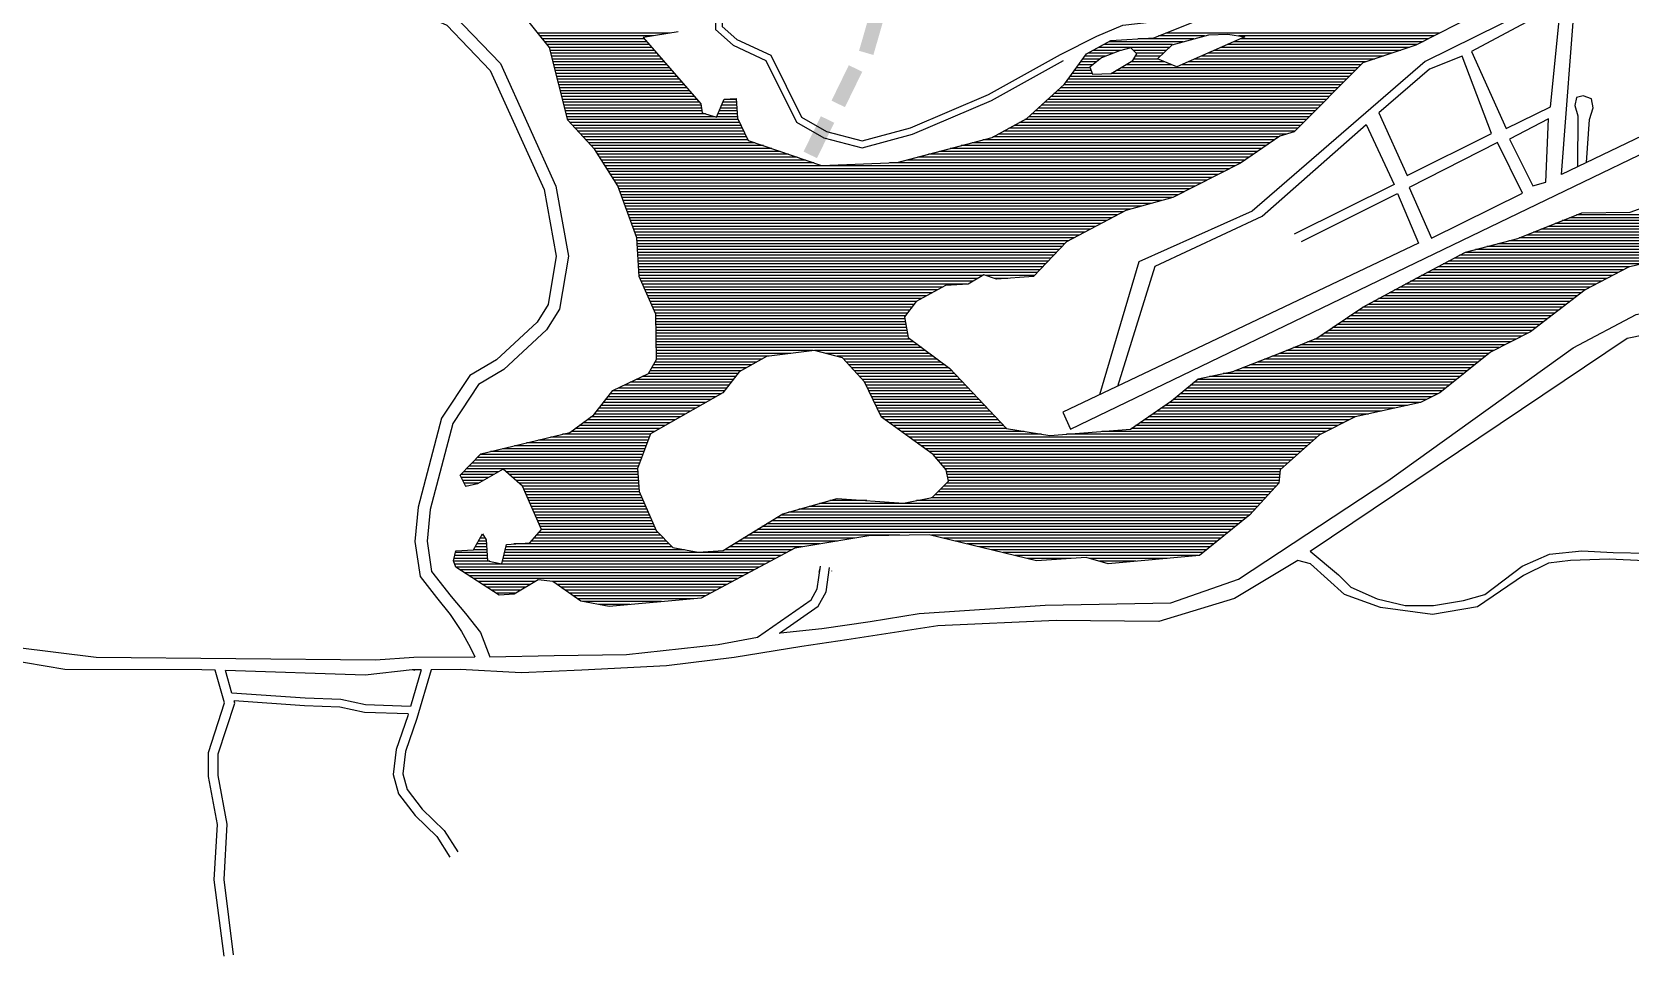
# Model space of a CAD drawing. Extents: x 682046 to 690153, y 7551609 to 7556947.
# Drawn here: x 685590 to 686975, y 7552106 to 7552906 of the extents above; entities that cross this region are included whole.
import ezdxf

# ---------------------------------------------------------------- set-up
doc = ezdxf.new("R2010")
doc.units = 0
doc.header["$LTSCALE"] = 80
doc.header["$MEASUREMENT"] = 0
for name, color, linetype in [('HATCH', 150, 'CONTINUOUS'), ('LIMITE-BACIA', 3, 'CONTINUOUS'), ('RIO', 4, 'CONTINUOUS'), ('RUA', 7, 'CONTINUOUS')]:
    doc.layers.add(name, color=color, linetype=linetype)

# ---------------------------------------------------------------- blocks, each defined once
blk = doc.blocks.new('*X10')
at = {"layer": 'HATCH', "color": 0}
for p, q in [((686143.239542, 7552905), (686028.518132, 7552905)), ((686128.508615, 7552902.5), (686030.50846, 7552902.5)), ((686120.910195, 7552900), (686032.498788, 7552900)), ((686123.080651, 7552897.5), (686034.489116, 7552897.5)), ((686125.251106, 7552895), (686036.479444, 7552895)), ((686578.63669, 7552895), (686518.904509, 7552895)), ((686587.876981, 7552897.5), (686523.491766, 7552897.5)), ((686597.117272, 7552900), (686548.442352, 7552900)), ((686606.357563, 7552902.5), (686566.331386, 7552902.5)), ((686810.311863, 7552905), (686572.657643, 7552905)), ((686790.71322, 7552895), (686625.902184, 7552895)), ((686795.612881, 7552897.5), (686631.520565, 7552897.5)), ((686805.412202, 7552902.5), (686636.115088, 7552902.5)), ((686800.512542, 7552900), (686637.138946, 7552900)), ((686127.421561, 7552892.5), (686038.469772, 7552892.5)), ((686129.592017, 7552890), (686039.184562, 7552890)), ((686131.762472, 7552887.5), (686039.820258, 7552887.5)), ((686133.932927, 7552885), (686040.455953, 7552885)), ((686136.103383, 7552882.5), (686041.091649, 7552882.5)), ((686515.605839, 7552882.5), (686500.764984, 7552882.5)), ((686520.663337, 7552885), (686502.59961, 7552885)), ((686527.202915, 7552887.5), (686505.142738, 7552887.5)), ((686534.302524, 7552890), (686509.729995, 7552890)), ((686575.76698, 7552892.5), (686514.317252, 7552892.5)), ((686573.144913, 7552890), (686544.395827, 7552890)), ((686566.064757, 7552882.5), (686545.085795, 7552882.5)), ((686567.900778, 7552885), (686546.522114, 7552885)), ((686570.522846, 7552887.5), (686546.938232, 7552887.5)), ((686753.773597, 7552882.5), (686597.810277, 7552882.5)), ((686761.290581, 7552885), (686603.428658, 7552885)), ((686768.807565, 7552887.5), (686609.04704, 7552887.5)), ((686776.324549, 7552890), (686614.665421, 7552890)), ((686783.841533, 7552892.5), (686620.283802, 7552892.5)), ((686138.273838, 7552880), (686041.727344, 7552880)), ((686140.444293, 7552877.5), (686042.36304, 7552877.5)), ((686142.614748, 7552875), (686042.998735, 7552875)), ((686144.785204, 7552872.5), (686043.63443, 7552872.5)), ((686146.955659, 7552870), (686044.270126, 7552870)), ((686149.126114, 7552867.5), (686044.905821, 7552867.5)), ((686731.89112, 7552867.5), (686489.757228, 7552867.5)), ((686509.02953, 7552870), (686491.591854, 7552870)), ((686508.092883, 7552872.5), (686493.42648, 7552872.5)), ((686507.156237, 7552875), (686495.261106, 7552875)), ((686509.437704, 7552877.5), (686497.095732, 7552877.5)), ((686512.521771, 7552880), (686498.930358, 7552880)), ((686734.389798, 7552870), (686525.36665, 7552870)), ((686736.888475, 7552872.5), (686529.631372, 7552872.5)), ((686739.387152, 7552875), (686533.896093, 7552875)), ((686577.846132, 7552877.5), (686538.160814, 7552877.5)), ((686571.955445, 7552880), (686542.425536, 7552880)), ((686741.885829, 7552877.5), (686586.573514, 7552877.5)), ((686746.256613, 7552880), (686592.191895, 7552880)), ((686151.29657, 7552865), (686045.541517, 7552865)), ((686153.467025, 7552862.5), (686046.177212, 7552862.5)), ((686155.63748, 7552860), (686046.812908, 7552860)), ((686157.807936, 7552857.5), (686047.448603, 7552857.5)), ((686159.978391, 7552855), (686048.084298, 7552855)), ((686719.397735, 7552855), (686478.512577, 7552855)), ((686721.896412, 7552857.5), (686481.241594, 7552857.5)), ((686724.395089, 7552860), (686483.970612, 7552860)), ((686726.893766, 7552862.5), (686486.087976, 7552862.5)), ((686729.392443, 7552865), (686487.922602, 7552865)), ((686162.148846, 7552852.5), (686048.719994, 7552852.5)), ((686164.319302, 7552850), (686049.355689, 7552850)), ((686166.489757, 7552847.5), (686049.991385, 7552847.5)), ((686168.660212, 7552845), (686050.62708, 7552845)), ((686169.99467, 7552842.5), (686051.262776, 7552842.5)), ((686170.372442, 7552840), (686051.898471, 7552840)), ((686201.085925, 7552840), (686186.80378, 7552840)), ((686200.918594, 7552842.5), (686187.851389, 7552842.5)), ((686200.751263, 7552845), (686188.898998, 7552845)), ((686200.583932, 7552847.5), (686189.946608, 7552847.5)), ((686704.405671, 7552840), (686462.138469, 7552840)), ((686706.904349, 7552842.5), (686464.867487, 7552842.5)), ((686709.403026, 7552845), (686467.596505, 7552845)), ((686711.901703, 7552847.5), (686470.325523, 7552847.5)), ((686714.40038, 7552850), (686473.054541, 7552850)), ((686716.899057, 7552852.5), (686475.783559, 7552852.5)), ((686170.750214, 7552837.5), (686052.534166, 7552837.5)), ((686173.79865, 7552835), (686053.169862, 7552835)), ((686182.273008, 7552832.5), (686053.805557, 7552832.5)), ((686202.282357, 7552830), (686054.441253, 7552830)), ((686203.481801, 7552827.5), (686056.509264, 7552827.5)), ((686201.587919, 7552832.5), (686183.660952, 7552832.5)), ((686201.420588, 7552835), (686184.708561, 7552835)), ((686201.253257, 7552837.5), (686185.75617, 7552837.5)), ((686691.912285, 7552827.5), (686445.882818, 7552827.5)), ((686694.410963, 7552830), (686450.467309, 7552830)), ((686696.90964, 7552832.5), (686453.951416, 7552832.5)), ((686699.408317, 7552835), (686456.680434, 7552835)), ((686701.906994, 7552837.5), (686459.409451, 7552837.5)), ((686204.681245, 7552825), (686058.799213, 7552825)), ((686205.880689, 7552822.5), (686061.089162, 7552822.5)), ((686207.080133, 7552820), (686063.379111, 7552820)), ((686208.279577, 7552817.5), (686065.669059, 7552817.5)), ((686209.479021, 7552815), (686067.959008, 7552815)), ((686210.678465, 7552812.5), (686070.248957, 7552812.5)), ((686666.711011, 7552812.5), (686414.279588, 7552812.5)), ((686670.308979, 7552815), (686422.960364, 7552815)), ((686677.210552, 7552817.5), (686427.544855, 7552817.5)), ((686684.416254, 7552820), (686432.129346, 7552820)), ((686686.914931, 7552822.5), (686436.713837, 7552822.5)), ((686689.413608, 7552825), (686441.298328, 7552825)), ((686216.734112, 7552810), (686072.538906, 7552810)), ((686224.026984, 7552807.5), (686074.828854, 7552807.5)), ((686231.319856, 7552805), (686077.118803, 7552805)), ((686238.612728, 7552802.5), (686078.978988, 7552802.5)), ((686245.9056, 7552800), (686080.563993, 7552800)), ((686253.198472, 7552797.5), (686082.148999, 7552797.5)), ((686645.123207, 7552797.5), (686357.787126, 7552797.5)), ((686648.721175, 7552800), (686367.202536, 7552800)), ((686652.319142, 7552802.5), (686376.617947, 7552802.5)), ((686655.917109, 7552805), (686386.033357, 7552805)), ((686659.515077, 7552807.5), (686395.448767, 7552807.5)), ((686663.113044, 7552810), (686404.864178, 7552810)), ((686260.491344, 7552795), (686083.734005, 7552795)), ((686267.784216, 7552792.5), (686085.319011, 7552792.5)), ((686633.130013, 7552790), (686086.904017, 7552790)), ((686628.172545, 7552787.5), (686088.489023, 7552787.5)), ((686623.215077, 7552785), (686090.074028, 7552785)), ((686637.927273, 7552792.5), (686333.35079, 7552792.5)), ((686641.52524, 7552795), (686348.371716, 7552795)), ((686618.257609, 7552782.5), (686091.659034, 7552782.5)), ((686613.30014, 7552780), (686093.24404, 7552780)), ((686608.342672, 7552777.5), (686094.829046, 7552777.5)), ((686603.385204, 7552775), (686096.414052, 7552775)), ((686598.427736, 7552772.5), (686097.917675, 7552772.5)), ((686593.470268, 7552770), (686098.827291, 7552770)), ((686588.512799, 7552767.5), (686099.736907, 7552767.5)), ((686583.555331, 7552765), (686100.646523, 7552765)), ((686578.337214, 7552762.5), (686101.556139, 7552762.5)), ((686569.381727, 7552760), (686102.465755, 7552760)), ((686560.42624, 7552757.5), (686103.375372, 7552757.5)), ((686551.470754, 7552755), (686104.284988, 7552755)), ((686542.515267, 7552752.5), (686105.194604, 7552752.5)), ((686535.639265, 7552750), (686106.10422, 7552750)), ((686530.895933, 7552747.5), (686107.013836, 7552747.5)), ((686526.1526, 7552745), (686107.923452, 7552745)), ((686521.409268, 7552742.5), (686108.833068, 7552742.5)), ((687272.922595, 7552742.5), (686916.229981, 7552742.5)), ((687272.755264, 7552745), (686922.442116, 7552745)), ((687272.587932, 7552747.5), (686928.654251, 7552747.5)), ((686516.665936, 7552740), (686109.742684, 7552740)), ((686511.922604, 7552737.5), (686110.6523, 7552737.5)), ((686507.179272, 7552735), (686111.561916, 7552735)), ((686502.43594, 7552732.5), (686112.471532, 7552732.5)), ((686497.692608, 7552730), (686113.381149, 7552730)), ((687276.165276, 7552730), (686885.169307, 7552730)), ((687275.371709, 7552732.5), (686891.381442, 7552732.5)), ((687274.578142, 7552735), (686897.593577, 7552735)), ((687273.784575, 7552737.5), (686903.805711, 7552737.5)), ((687273.089926, 7552740), (686910.017846, 7552740)), ((686492.949276, 7552727.5), (686114.274317, 7552727.5)), ((686488.205944, 7552725), (686114.441648, 7552725)), ((686485.034129, 7552722.5), (686114.608979, 7552722.5)), ((686482.676825, 7552720), (686114.776311, 7552720)), ((686480.31952, 7552717.5), (686114.943642, 7552717.5)), ((686477.962216, 7552715), (686115.110973, 7552715)), ((687026.780574, 7552715), (686832.06331, 7552715)), ((687037.14852, 7552717.5), (686841.228094, 7552717.5)), ((687279.339544, 7552720), (686850.821259, 7552720)), ((687278.545977, 7552722.5), (686860.414424, 7552722.5)), ((687277.75241, 7552725), (686870.007589, 7552725)), ((687276.958843, 7552727.5), (686878.957172, 7552727.5)), ((686475.604911, 7552712.5), (686115.278304, 7552712.5)), ((686473.247607, 7552710), (686115.445635, 7552710)), ((686470.890302, 7552707.5), (686115.612967, 7552707.5)), ((686468.532998, 7552705), (686115.780298, 7552705)), ((686466.175694, 7552702.5), (686115.947629, 7552702.5)), ((686974.940841, 7552702.5), (686808.332436, 7552702.5)), ((686985.308787, 7552705), (686813.078611, 7552705)), ((686995.676734, 7552707.5), (686817.824786, 7552707.5)), ((687006.04468, 7552710), (686822.57096, 7552710)), ((687016.412627, 7552712.5), (686827.317135, 7552712.5)), ((686463.818389, 7552700), (686116.11496, 7552700)), ((686461.461085, 7552697.5), (686116.282291, 7552697.5)), ((686414.077184, 7552695), (686116.449623, 7552695)), ((686409.815063, 7552692.5), (686117.237327, 7552692.5)), ((686405.552943, 7552690), (686118.340602, 7552690)), ((686400.581671, 7552687.5), (686119.443877, 7552687.5)), ((686459.10378, 7552695), (686416.475377, 7552695)), ((686435.838465, 7552692.5), (686424.18232, 7552692.5)), ((686945.291633, 7552687.5), (686780.251556, 7552687.5)), ((686950.129533, 7552690), (686784.867821, 7552690)), ((686954.967433, 7552692.5), (686789.484086, 7552692.5)), ((686959.805333, 7552695), (686794.10035, 7552695)), ((686964.643232, 7552697.5), (686798.840087, 7552697.5)), ((686969.481132, 7552700), (686803.586262, 7552700)), ((686379.60468, 7552685), (686120.547152, 7552685)), ((686374.956467, 7552682.5), (686121.650427, 7552682.5)), ((686370.308254, 7552680), (686122.753701, 7552680)), ((686365.660042, 7552677.5), (686123.856976, 7552677.5)), ((686361.011829, 7552675), (686124.960251, 7552675)), ((686925.991618, 7552675), (686757.170232, 7552675)), ((686929.24741, 7552677.5), (686761.786497, 7552677.5)), ((686932.503201, 7552680), (686766.402762, 7552680)), ((686935.758993, 7552682.5), (686771.019026, 7552682.5)), ((686940.453734, 7552685), (686775.635291, 7552685)), ((686356.376312, 7552672.5), (686126.063526, 7552672.5)), ((686354.467911, 7552670), (686127.166801, 7552670)), ((686352.559509, 7552667.5), (686128.270075, 7552667.5)), ((686350.651108, 7552665), (686129.37335, 7552665)), ((686348.742706, 7552662.5), (686130.476625, 7552662.5)), ((686346.834305, 7552660), (686130.95973, 7552660)), ((686906.456869, 7552660), (686732.188159, 7552660)), ((686909.712661, 7552662.5), (686735.911175, 7552662.5)), ((686912.968452, 7552665), (686739.63419, 7552665)), ((686916.224244, 7552667.5), (686743.357206, 7552667.5)), ((686919.480035, 7552670), (686747.937702, 7552670)), ((686922.735827, 7552672.5), (686752.553967, 7552672.5)), ((686346.480741, 7552657.5), (686130.988067, 7552657.5)), ((686346.929185, 7552655), (686131.016404, 7552655)), ((686347.377629, 7552652.5), (686131.044741, 7552652.5)), ((686347.826073, 7552650), (686131.073078, 7552650)), ((686348.274517, 7552647.5), (686131.101415, 7552647.5)), ((686890.177912, 7552647.5), (686713.573082, 7552647.5)), ((686893.433703, 7552650), (686717.296098, 7552650)), ((686896.689495, 7552652.5), (686721.019113, 7552652.5)), ((686899.945286, 7552655), (686724.742129, 7552655)), ((686903.201078, 7552657.5), (686728.465144, 7552657.5)), ((686348.722961, 7552645), (686131.129752, 7552645)), ((686349.171406, 7552642.5), (686131.158089, 7552642.5)), ((686351.056877, 7552640), (686131.186426, 7552640)), ((686354.446912, 7552637.5), (686131.214763, 7552637.5)), ((686357.836947, 7552635), (686131.2431, 7552635)), ((686361.226983, 7552632.5), (686131.271437, 7552632.5)), ((686861.570998, 7552632.5), (686683.303187, 7552632.5)), ((686866.471639, 7552635), (686689.413171, 7552635)), ((686871.37228, 7552637.5), (686695.523154, 7552637.5)), ((686876.27292, 7552640), (686701.633138, 7552640)), ((686881.173561, 7552642.5), (686706.127051, 7552642.5)), ((686886.074202, 7552645), (686709.850067, 7552645)), ((686213.668993, 7552617.5), (686128.699938, 7552617.5)), ((686218.207816, 7552620), (686130.135229, 7552620)), ((686267.102392, 7552630), (686131.299774, 7552630)), ((686247.868103, 7552627.5), (686131.328111, 7552627.5)), ((686228.633813, 7552625), (686131.356448, 7552625)), ((686222.746639, 7552622.5), (686131.384785, 7552622.5)), ((686364.617018, 7552630), (686268.767701, 7552630)), ((686368.007053, 7552627.5), (686278.361428, 7552627.5)), ((686371.397089, 7552625), (686287.955155, 7552625)), ((686374.787124, 7552622.5), (686293.876213, 7552622.5)), ((686378.177159, 7552620), (686296.166162, 7552620)), ((686381.567195, 7552617.5), (686298.45611, 7552617.5)), ((686840.175183, 7552617.5), (686645.469618, 7552617.5)), ((686843.282195, 7552620), (686651.86731, 7552620)), ((686846.389206, 7552622.5), (686658.265001, 7552622.5)), ((686849.496218, 7552625), (686664.662693, 7552625)), ((686852.60323, 7552627.5), (686671.060385, 7552627.5)), ((686856.670357, 7552630), (686677.193204, 7552630)), ((686197.928185, 7552605), (686113.767679, 7552605)), ((686199.867685, 7552607.5), (686118.978427, 7552607.5)), ((686201.807184, 7552610), (686124.189175, 7552610)), ((686204.591347, 7552612.5), (686125.829357, 7552612.5)), ((686209.13017, 7552615), (686127.264648, 7552615)), ((686384.95723, 7552615), (686300.746059, 7552615)), ((686387.516213, 7552612.5), (686303.036008, 7552612.5)), ((686389.879429, 7552610), (686305.325957, 7552610)), ((686392.242644, 7552607.5), (686307.615905, 7552607.5)), ((686394.60586, 7552605), (686309.905854, 7552605)), ((686824.640125, 7552605), (686600.15656, 7552605)), ((686827.747136, 7552607.5), (686610.526453, 7552607.5)), ((686830.854148, 7552610), (686622.334634, 7552610)), ((686833.96116, 7552612.5), (686632.674234, 7552612.5)), ((686837.068171, 7552615), (686639.071926, 7552615)), ((686183.024413, 7552590), (686089.421081, 7552590)), ((686187.425466, 7552592.5), (686091.38542, 7552592.5)), ((686190.170187, 7552595), (686093.349758, 7552595)), ((686192.109687, 7552597.5), (686098.135435, 7552597.5)), ((686194.049186, 7552600), (686103.346183, 7552600)), ((686195.988686, 7552602.5), (686108.556931, 7552602.5)), ((686396.969076, 7552602.5), (686311.974314, 7552602.5)), ((686399.332291, 7552600), (686313.173758, 7552600)), ((686401.695507, 7552597.5), (686314.373202, 7552597.5)), ((686404.058723, 7552595), (686315.572645, 7552595)), ((686406.421938, 7552592.5), (686316.772089, 7552592.5)), ((686408.785154, 7552590), (686317.971533, 7552590)), ((686803.403403, 7552590), (686582.177567, 7552590)), ((686808.408076, 7552592.5), (686585.174065, 7552592.5)), ((686812.212078, 7552595), (686588.170564, 7552595)), ((686815.31909, 7552597.5), (686591.167063, 7552597.5)), ((686818.426101, 7552600), (686594.163562, 7552600)), ((686821.533113, 7552602.5), (686597.160061, 7552602.5)), ((686161.019151, 7552577.5), (686079.599389, 7552577.5)), ((686165.420203, 7552580), (686081.563727, 7552580)), ((686169.821256, 7552582.5), (686083.528066, 7552582.5)), ((686174.222308, 7552585), (686085.492404, 7552585)), ((686178.623361, 7552587.5), (686087.456743, 7552587.5)), ((686411.148369, 7552587.5), (686319.170977, 7552587.5)), ((686413.511585, 7552585), (686320.370421, 7552585)), ((686415.874801, 7552582.5), (686321.569865, 7552582.5)), ((686418.238016, 7552580), (686322.769309, 7552580)), ((686420.601232, 7552577.5), (686323.968753, 7552577.5)), ((686759.603281, 7552577.5), (686564.822563, 7552577.5)), ((686770.840687, 7552580), (686568.490435, 7552580)), ((686782.078094, 7552582.5), (686572.158306, 7552582.5)), ((686793.3155, 7552585), (686575.826178, 7552585)), ((686798.39873, 7552587.5), (686579.181068, 7552587.5)), ((686134.612835, 7552562.5), (686061.026953, 7552562.5)), ((686139.013888, 7552565), (686064.430237, 7552565)), ((686143.41494, 7552567.5), (686067.833521, 7552567.5)), ((686147.815993, 7552570), (686071.236805, 7552570)), ((686152.217045, 7552572.5), (686074.640089, 7552572.5)), ((686156.618098, 7552575), (686077.63505, 7552575)), ((686422.964448, 7552575), (686325.168197, 7552575)), ((686425.327663, 7552572.5), (686326.367641, 7552572.5)), ((686427.690879, 7552570), (686329.642266, 7552570)), ((686430.054094, 7552567.5), (686333.086212, 7552567.5)), ((686432.41731, 7552565), (686336.530157, 7552565)), ((686435.027895, 7552562.5), (686339.974103, 7552562.5)), ((686716.888734, 7552562.5), (686542.815331, 7552562.5)), ((686721.914133, 7552565), (686546.483203, 7552565)), ((686726.939532, 7552567.5), (686550.151075, 7552567.5)), ((686731.964931, 7552570), (686553.818947, 7552570)), ((686737.128468, 7552572.5), (686557.486819, 7552572.5)), ((686748.365874, 7552575), (686561.154691, 7552575)), ((686123.348, 7552550), (686018.668843, 7552550)), ((686124.288421, 7552552.5), (686029.06768, 7552552.5)), ((686125.228843, 7552555), (686039.466518, 7552555)), ((686126.169264, 7552557.5), (686049.865355, 7552557.5)), ((686130.211783, 7552560), (686057.623669, 7552560)), ((686450.081788, 7552560), (686343.418048, 7552560)), ((686465.135682, 7552557.5), (686346.861993, 7552557.5)), ((686703.680434, 7552555), (686350.305939, 7552555)), ((686700.86707, 7552552.5), (686353.749884, 7552552.5)), ((686698.053706, 7552550), (686357.193829, 7552550)), ((686706.837936, 7552557.5), (686486.635538, 7552557.5)), ((686711.863335, 7552560), (686517.33432, 7552560)), ((686117.705473, 7552535), (685973.937749, 7552535)), ((686118.645894, 7552537.5), (685976.367497, 7552537.5)), ((686119.586315, 7552540), (685978.797244, 7552540)), ((686120.526737, 7552542.5), (685987.472331, 7552542.5)), ((686121.467158, 7552545), (685997.871168, 7552545)), ((686122.407579, 7552547.5), (686008.270006, 7552547.5)), ((686695.240342, 7552547.5), (686360.637775, 7552547.5)), ((686692.426978, 7552545), (686364.08172, 7552545)), ((686689.613614, 7552542.5), (686367.525665, 7552542.5)), ((686686.800251, 7552540), (686370.969611, 7552540)), ((686683.986887, 7552537.5), (686373.173377, 7552537.5)), ((686681.173523, 7552535), (686375.293933, 7552535)), ((685990.364246, 7552522.5), (685961.789011, 7552522.5)), ((685994.740866, 7552525), (685964.218758, 7552525)), ((686115.075224, 7552527.5), (685966.648506, 7552527.5)), ((686115.824631, 7552530), (685969.078254, 7552530)), ((686116.765052, 7552532.5), (685971.508001, 7552532.5)), ((686115.242555, 7552525), (686000.947647, 7552525)), ((686115.409886, 7552522.5), (686003.806316, 7552522.5)), ((686678.360159, 7552532.5), (686377.414489, 7552532.5)), ((686675.546795, 7552530), (686379.535045, 7552530)), ((686672.733432, 7552527.5), (686381.655601, 7552527.5)), ((686671.600489, 7552525), (686382.770609, 7552525)), ((686671.32984, 7552522.5), (686383.275782, 7552522.5)), ((685985.987626, 7552520), (685962.443517, 7552520)), ((685981.611006, 7552517.5), (685963.64296, 7552517.5)), ((685977.234386, 7552515), (685964.842404, 7552515)), ((685966.69741, 7552512.5), (685966.041848, 7552512.5)), ((686115.577218, 7552520), (686006.664985, 7552520)), ((686115.744549, 7552517.5), (686009.523654, 7552517.5)), ((686115.91188, 7552515), (686012.382323, 7552515)), ((686116.079211, 7552512.5), (686015.240992, 7552512.5)), ((686116.246542, 7552510), (686016.348852, 7552510)), ((686116.581189, 7552507.5), (686017.452127, 7552507.5)), ((686663.501774, 7552507.5), (686375.089837, 7552507.5)), ((686665.797381, 7552510), (686377.603986, 7552510)), ((686668.092988, 7552512.5), (686380.118135, 7552512.5)), ((686670.388595, 7552515), (686382.632284, 7552515)), ((686671.059192, 7552520), (686383.780955, 7552520)), ((686670.788543, 7552517.5), (686384.286128, 7552517.5)), ((686117.667341, 7552505), (686018.555402, 7552505)), ((686118.753493, 7552502.5), (686019.658676, 7552502.5)), ((686119.839645, 7552500), (686020.761951, 7552500)), ((686120.925797, 7552497.5), (686021.865226, 7552497.5)), ((686122.01195, 7552495), (686022.968501, 7552495)), ((686652.02374, 7552495), (686263.720804, 7552495)), ((686654.319347, 7552497.5), (686272.67629, 7552497.5)), ((686313.651433, 7552500), (686281.631777, 7552500)), ((686656.614953, 7552500), (686356.587145, 7552500)), ((686658.91056, 7552502.5), (686369.503581, 7552502.5)), ((686661.206167, 7552505), (686372.575689, 7552505)), ((686123.098102, 7552492.5), (686024.071776, 7552492.5)), ((686124.184254, 7552490), (686025.175051, 7552490)), ((686125.270406, 7552487.5), (686026.278325, 7552487.5)), ((686126.356559, 7552485), (686027.3816, 7552485)), ((686127.442711, 7552482.5), (686028.484875, 7552482.5)), ((686128.528863, 7552480), (686029.58815, 7552480)), ((686635.753885, 7552480), (686226.871471, 7552480)), ((686638.84516, 7552482.5), (686230.937106, 7552482.5)), ((686641.936436, 7552485), (686235.002741, 7552485)), ((686645.027711, 7552487.5), (686239.068376, 7552487.5)), ((686647.432526, 7552490), (686245.80983, 7552490)), ((686649.728133, 7552492.5), (686254.765317, 7552492.5)), ((685983.001366, 7552467.5), (685978.55508, 7552467.5)), ((685981.53496, 7552470), (685979.990371, 7552470)), ((686137.556663, 7552467.5), (686025.306201, 7552467.5)), ((686135.105872, 7552470), (686027.492533, 7552470)), ((686132.65508, 7552472.5), (686029.678865, 7552472.5)), ((686129.615015, 7552477.5), (686030.691425, 7552477.5)), ((686130.701167, 7552475), (686031.794699, 7552475)), ((686303.348448, 7552467.5), (686206.543296, 7552467.5)), ((686342.298753, 7552470), (686210.608931, 7552470)), ((686626.48006, 7552472.5), (686214.674566, 7552472.5)), ((686629.571335, 7552475), (686218.740201, 7552475)), ((686632.66261, 7552477.5), (686222.805836, 7552477.5)), ((686623.388785, 7552470), (686369.692216, 7552470)), ((686620.29751, 7552467.5), (686380.034875, 7552467.5)), ((685984.741417, 7552452.5), (685956.626208, 7552452.5)), ((685984.574086, 7552455), (685957.277675, 7552455)), ((685984.406755, 7552457.5), (685972.659781, 7552457.5)), ((685984.239424, 7552460), (685974.249209, 7552460)), ((685984.072092, 7552462.5), (685975.684499, 7552462.5)), ((685983.904761, 7552465), (685977.11979, 7552465)), ((686239.171549, 7552452.5), (685999.171297, 7552452.5)), ((686243.852909, 7552455), (685999.782674, 7552455)), ((686155.760072, 7552457.5), (686000.394051, 7552457.5)), ((686144.909039, 7552460), (686001.005428, 7552460)), ((686142.458247, 7552462.5), (686007.916575, 7552462.5)), ((686140.007455, 7552465), (686023.119868, 7552465)), ((686248.53427, 7552457.5), (686190.280756, 7552457.5)), ((686257.730717, 7552460), (686194.346391, 7552460)), ((686272.936627, 7552462.5), (686198.412026, 7552462.5)), ((686288.142538, 7552465), (686202.477661, 7552465)), ((686617.206235, 7552465), (686390.377535, 7552465)), ((686614.11496, 7552462.5), (686400.720194, 7552462.5)), ((686611.023685, 7552460), (686411.062853, 7552460)), ((686607.93241, 7552457.5), (686421.405513, 7552457.5)), ((686604.841135, 7552455), (686431.748172, 7552455)), ((686601.036787, 7552452.5), (686442.090832, 7552452.5)), ((685987.077729, 7552447.5), (685955.530435, 7552447.5)), ((685984.908748, 7552450), (685955.97474, 7552450)), ((686225.127467, 7552445), (685956.553935, 7552445)), ((686220.446106, 7552442.5), (685957.602948, 7552442.5)), ((686215.764746, 7552440), (685961.446636, 7552440)), ((686211.083385, 7552437.5), (685965.290323, 7552437.5)), ((686229.808828, 7552447.5), (685997.948542, 7552447.5)), ((686234.490188, 7552450), (685998.55992, 7552450)), ((686490.39486, 7552450), (686452.433491, 7552450)), ((686573.88842, 7552450), (686506.673542, 7552450)), ((686546.740053, 7552447.5), (686515.30453, 7552447.5)), ((686206.402025, 7552435), (685969.134011, 7552435)), ((686201.720664, 7552432.5), (685972.977699, 7552432.5)), ((686026.714356, 7552430), (685976.821387, 7552430)), ((686022.452236, 7552427.5), (685980.665075, 7552427.5)), ((686018.190116, 7552425), (685984.508763, 7552425)), ((686197.039303, 7552430), (686041.746056, 7552430)), ((686192.357943, 7552427.5), (686045.256085, 7552427.5)), ((686187.676582, 7552425), (686048.766115, 7552425)), ((686013.927996, 7552422.5), (685988.352451, 7552422.5)), ((686009.665875, 7552420), (685992.196139, 7552420)), ((686182.995222, 7552422.5), (686052.276144, 7552422.5)), ((686178.313861, 7552420), (686055.786174, 7552420)), ((686173.6325, 7552417.5), (686059.296203, 7552417.5)), ((686163.34774, 7552415), (686062.806233, 7552415)), ((686135.841008, 7552412.5), (686067.577157, 7552412.5)), ((686108.334277, 7552410), (686081.461831, 7552410))]:
    blk.add_line(p, q, dxfattribs=at)
blk = doc.blocks.new('C')
at = {"layer": 'LIMITE-BACIA'}
blk.add_solid([(-33.924369, -12.897837), (-34.049212, 12.897837), (34.174054, -12.568263), (34.049212, 13.227411)], dxfattribs=at)
blk = doc.blocks.new('G1')
at = {"layer": 'LIMITE-BACIA', "xscale": 0.5, "yscale": 0.5, "zscale": 0.5}
blk.add_blockref('C', (-0.062421, 0), dxfattribs=at)

msp = doc.modelspace()

# ---------------------------------------------------------------- linework, layer by layer
at = {"layer": 'RIO', "linetype": 'CONTINUOUS'}
msp.add_lwpolyline([(686898.70818, 7552950.103282), (686789.505216, 7552894.383629), (686743.452361, 7552879.067361), (686683.871736, 7552819.455194), (686671.490707, 7552815.821108), (686637.503275, 7552792.205391), (686578.921063, 7552762.662987), (686537.980984, 7552751.234217), (686486.586728, 7552724.146583), (686458.154914, 7552693.993695), (686426.176044, 7552691.85327), (686414.931168, 7552695.500915), (686401.382167, 7552687.553579), (686381.932006, 7552686.251732), (686356.385155, 7552672.511585), (686346.184898, 7552659.149279), (686349.400775, 7552641.221301), (686385.603555, 7552614.523364), (686434.734461, 7552562.548731), (686472.209728, 7552556.325213), (686542.107323, 7552562.017426), (686577.784151, 7552586.334543), (686600.645664, 7552605.408063), (686630.937694, 7552611.821419), (686671.568169, 7552627.698425), (686703.606425, 7552640.807403), (686743.506286, 7552667.600107), (686794.329114, 7552695.12389), (686832.48278, 7552715.220952), (686877.774688, 7552727.024123), (686933.332009, 7552749.382509), (686974.985343, 7552749.977563), (687034.984912, 7552771.536825)], dxfattribs=at)
at = {"layer": 'RIO'}
for points in [[(687042.042304, 7552718.680027), (686973.775049, 7552702.218895), (686936.053597, 7552682.726215), (686888.600478, 7552646.288748), (686854.047081, 7552628.661769), (686810.246239, 7552593.418223), (686793.457137, 7552585.03151), (686736.878578, 7552572.444407), (686706.056107, 7552557.111062), (686671.779354, 7552526.652191), (686670.535177, 7552515.159633), (686645.451999, 7552487.843134), (686601.841488, 7552452.574102), (686522.887664, 7552445.303515), (686503.617978, 7552450.885056), (686460.665632, 7552448.010149), (686367.671362, 7552470.488475), (686315.405171, 7552469.482243), (686251.207303, 7552458.927487), (686170.100367, 7552415.613725), (686090.476145, 7552408.376931), (686065.889667, 7552412.80384), (686041.704273, 7552430.029759), (686028.915584, 7552431.291157), (686008.017981, 7552419.033407), (685995.019851, 7552418.16341), (685957.568176, 7552442.522616), (685955.403847, 7552447.809204), (685957.667654, 7552456.49654), (685972.820078, 7552457.510729), (685980.754384, 7552471.330764), (685983.832241, 7552466.083485), (685985.044993, 7552447.964439), (685997.373279, 7552445.147676), (686001.511972, 7552462.071324), (686021.742853, 7552463.425427), (686031.818343, 7552474.946424), (686015.248459, 7552512.49347), (685998.495343, 7552527.144621), (685976.352926, 7552514.496495), (685966.101014, 7552512.376682), (685961.424174, 7552522.124615), (685979.32281, 7552540.540762), (686056.339074, 7552559.056356), (686077.077638, 7552574.290586), (686093.606961, 7552595.32734), (686124.471959, 7552610.135674), (686131.38838, 7552622.182749), (686130.943382, 7552661.442338), (686116.506041, 7552694.15708), (686114.270609, 7552727.555395), (686097.808069, 7552772.801243), (686078.012698, 7552804.02411), (686054.526539, 7552829.664596), (686038.585984, 7552892.354028), (686013.788687, 7552923.501278)], [(686150.239811, 7552906.188022), (686119.994247, 7552901.055018), (686169.818501, 7552843.665846), (686171.003377, 7552835.824627), (686183.50825, 7552832.135594), (686190.012677, 7552847.657668), (686200.526278, 7552848.361369), (686201.669793, 7552831.276768), (686210.922003, 7552811.992394), (686274.37167, 7552790.241817), (686339.900806, 7552792.750786), (686422.263204, 7552814.619827), (686452.332977, 7552831.01738), (686484.833316, 7552860.790306), (686503.96202, 7552886.856523), (686525.227956, 7552898.446203), (686562.362889, 7552900.931736), (686603.658421, 7552917.250835)]]:
    msp.add_lwpolyline(points, dxfattribs=at)
at = {"layer": 'RIO', "linetype": 'CONTINUOUS'}
for points in [[(686641.090255, 7552901.758206), (686582.313069, 7552875.604238), (686565.520826, 7552882.730843), (686578.290933, 7552894.906454), (686610.023698, 7552903.491888), (686626.49518, 7552903.934322)], [(686311.730698, 7552603.007767), (686292.724723, 7552623.757113), (686268.2135, 7552630.144418), (686226.869012, 7552624.770618), (686203.116433, 7552611.687612), (686188.865136, 7552593.317799), (686126.266695, 7552557.759009), (686115.04637, 7552527.931086), (686116.383403, 7552507.955244), (686131.096647, 7552474.089723), (686145.559284, 7552459.336699), (686167.424224, 7552455.399815), (686189.239946, 7552456.859996), (686240.909219, 7552488.631953), (686287.882437, 7552501.744925), (686345.459198, 7552497.846165), (686370.196394, 7552502.634095), (686384.430069, 7552516.787667), (686382.456148, 7552526.556205), (686371.186154, 7552539.842809), (686326.458124, 7552572.311406)]]:
    msp.add_lwpolyline(points, close=True, dxfattribs=at)
at = {"layer": 'RIO'}
msp.add_lwpolyline([(686509.225166, 7552869.477829), (686525.253057, 7552869.933411), (686544.271018, 7552881.081831), (686547.59014, 7552886.858965), (686542.300983, 7552892.059904), (686532.586348, 7552889.55802), (686516.928606, 7552883.572258), (686506.969267, 7552875.499041)], close=True, dxfattribs=at)
at = {"layer": 'RUA', "linetype": 'CONTINUOUS'}
for points in [[(685984.840406, 7553304.865592), (685987.471724, 7553265.552577), (685993.169586, 7553231.153497), (686010.095721, 7553155.904446), (686040.15376, 7553113.692617), (686093.951086, 7553069.852838), (686109.853905, 7553047.006169), (686140.710271, 7552973.436065), (686183.145763, 7552952.519006), (686182.418904, 7552907.95344), (686197.87586, 7552894.435824), (686226.263459, 7552881.330199), (686252.717072, 7552827.82577), (686276.476058, 7552814.185352), (686309.620835, 7552805.548256), (686353.341483, 7552817.377063), (686421.653095, 7552846.63885), (686484.198731, 7552881.228694)], [(685987.471724, 7553265.552577), (685998.923156, 7553232.276147), (686015.553549, 7553158.341884), (686044.46834, 7553117.735569), (686098.290437, 7553073.875604), (686115.017621, 7553049.844617), (686145.26641, 7552977.723142), (686189.065188, 7552956.1341), (686188.322129, 7552910.575236), (686201.098115, 7552899.402216), (686230.598821, 7552885.782707), (686257.180007, 7552832.020252), (686278.713029, 7552819.657796), (686309.592611, 7552811.61098), (686351.413179, 7552822.925713), (686419.075048, 7552851.909177), (686481.362904, 7552886.35646)], [(685563.813026, 7553022.214576), (685605.669367, 7553016.71843), (685648.939633, 7553021.509876), (685692.841223, 7553016.757117), (685783.048936, 7552967.6343), (685800.261363, 7552965.37414), (685808.907011, 7552957.813238), (685902.710484, 7552944.803814), (685955.861681, 7552920.613319), (685996.28476, 7552878.651734), (686044.159629, 7552772.515886), (686055.300495, 7552711.880736), (686047.472856, 7552665.925375), (686036.08088, 7552647.83392), (685999.197281, 7552613.531847), (685977.162719, 7552600.607199), (685954.911354, 7552566.956792), (685935.2783, 7552492.372049), (685932.576956, 7552464.984468), (685936.57601, 7552438.519713), (685953.504301, 7552416.843646)], [(685563.705407, 7553011.601129), (685605.561747, 7553006.104983), (685648.952587, 7553010.909781), (685689.633593, 7553006.50568), (685779.732287, 7552957.44223), (685795.726282, 7552955.342062), (685804.340591, 7552947.808566), (685899.742604, 7552934.577444), (685949.667423, 7552911.855357), (685987.429959, 7552872.655576), (686034.027556, 7552769.351368), (686044.599762, 7552711.811195), (686037.437786, 7552669.763882), (686027.897401, 7552654.612914), (685992.868332, 7552622.035571), (685969.722189, 7552608.458911), (685945.163659, 7552571.319415), (685924.8745, 7552494.242169), (685921.96165, 7552464.710223), (685926.570133, 7552434.212413), (685940.798712, 7552415.993229)], [(686238.074795, 7552385.33939), (686239.014954, 7552385.516483), (686274.813762, 7552389.322798), (686316.450324, 7552395.191797), (686359.095874, 7552402.224491), (686468.174484, 7552409.525392), (686577.112119, 7552411.536508), (686635.855381, 7552432.052182), (686765.248092, 7552517.195096), (686925.752514, 7552632.22222), (686980.375933, 7552661.235172), (687044.939455, 7552675.26061), (687113.35951, 7552662.466606), (687160.403068, 7552632.432896), (687189.977844, 7552598.570307), (687232.811691, 7552532.604027), (687312.92518, 7552391.772118), (687351.900787, 7552331.71629), (687400.399757, 7552270.573022), (687440.636804, 7552233.698707), (687479.556872, 7552211.354067), (687546.216675, 7552192.830379), (687656.72718, 7552195.358665), (687810.733667, 7552224.426997)], [(686697.931167, 7552456.322721), (686972.610245, 7552640.724236), (687033.468378, 7552653.016264), (687067.861392, 7552649.613038), (687109.461122, 7552638.772691), (687155.375711, 7552610.405918), (687210.897605, 7552534.603889), (687259.81881, 7552443.645422), (687339.916113, 7552318.283105), (687384.419115, 7552262.974568), (687437.785386, 7552213.696951), (687499.127768, 7552184.110744), (687544.621295, 7552174.344356), (687654.111692, 7552177.352829), (687774.809294, 7552196.702486), (687889.420911, 7552224.072828), (687930.163603, 7552224.534637), (687988.887767, 7552211.590015), (688058.169639, 7552178.063756), (688110.659577, 7552162.419962), (688172.301745, 7552149.619805), (688302.778187, 7552137.605352)], [(684882.787875, 7552423.711231), (684940.729868, 7552457.708374), (685011.248535, 7552491.541649), (685016.601533, 7552497.662628), (685146.73381, 7552552.093433), (685209.589487, 7552549.203997), (685261.730361, 7552526.128202), (685492.95363, 7552395.408824), (685576.093282, 7552373.043182), (685645.789197, 7552364.541084), (685887.869791, 7552362.10359), (685921.143308, 7552364.445938), (685973.875461, 7552364.615451)], [(685749.125683, 7552353.03006), (685737.403068, 7552353.39795), (685618.732715, 7552353.845851), (685550.37639, 7552365.256029), (685501.921671, 7552379.173974), (685456.644098, 7552400.587816), (685234.801231, 7552525.695869), (685198.968148, 7552535.532156), (685155.648652, 7552540.221898), (685094.978916, 7552520.082454), (684906.216209, 7552423.787541), (684892.268105, 7552413.881901), (684890.082512, 7552412.656234)], [(687040.214715, 7552494.899445), (687030.919864, 7552466.877193), (687021.554046, 7552455.087304), (687012.725825, 7552450.437136), (686987.519313, 7552447.735195), (686956.953679, 7552449.241219), (686923.524197, 7552448.018508), (686904.383458, 7552445.722564), (686882.75082, 7552435.141263), (686842.924144, 7552408.119905), (686803.766963, 7552401.439745), (686758.675908, 7552407.555064), (686727.46784, 7552418.658878), (686698.110282, 7552445.376925), (686687.082594, 7552448.127617), (686632.144249, 7552415.219945), (686566.706268, 7552395.324205), (686477.640392, 7552396.298049), (686375.155134, 7552391.575967), (686296.469404, 7552379.530954)], [(686272.870385, 7552441.568974), (686272.06759, 7552438.165877)], [(686283.126013, 7552439.149656), (686283.067623, 7552438.902136)], [(685986.869747, 7552364.815094), (686042.84017, 7552365.807253), (686105.320172, 7552366.699813), (686184.838552, 7552375.311557), (686219.045464, 7552381.754934)], [(685756.730555, 7552105.581842), (685748.288959, 7552171.501939), (685751.045309, 7552219.367109), (685743.294205, 7552261.029737), (685743.288679, 7552281.91285), (685757.189614, 7552324.766339), (685749.125683, 7552353.03006)], [(685921.925862, 7552352.754247), (685919.601011, 7552353.452921), (685878.848935, 7552348.958969), (685757.89634, 7552352.754811)], [(685763.425727, 7552333.374555), (685757.89634, 7552352.754811)], [(685765.021429, 7552106.643555), (685756.678262, 7552171.795023), (685759.448363, 7552219.898972), (685751.65258, 7552261.801754), (685751.647607, 7552280.59214), (685765.926298, 7552324.610165), (685765.360091, 7552326.594697)]]:
    msp.add_lwpolyline(points, dxfattribs=at)
at = {"layer": 'RUA'}
for points in [[(686481.362904, 7552886.35646), (686512.93274, 7552902.156014), (686535.574933, 7552911.817182), (686561.000871, 7552914.682668), (686575.838488, 7552919.166796), (686584.085225, 7553022.121491), (686584.395007, 7553044.815384)], [(687112.653671, 7552876.918135), (686915.688065, 7552782.491337), (686928.095007, 7552945.071542), (686797.344064, 7552880.464023), (686647.672819, 7552750.588403), (686549.299472, 7552706.766679), (686515.217541, 7552591.754595)], [(686690.185027, 7552724.342168), (686773.565717, 7552765.996731), (686791.582464, 7552722.983281), (686483.48184, 7552576.685264), (686490.286106, 7552562.013003), (687120.295351, 7552865.617151)], [(686937.158484, 7552792.784418), (686939.811558, 7552830.134641), (686943.101132, 7552840.264535), (686941.585404, 7552848.090872), (686934.474981, 7552850.587871), (686928.616154, 7552849.204761), (686927.103448, 7552842.166688), (686929.672672, 7552833.419928), (686929.369289, 7552789.050219)], [(686531.036799, 7552599.266186), (686563.520614, 7552703.063861), (686656.097732, 7552746.497643), (686746.271138, 7552825.844211), (686770.704432, 7552773.950887), (686683.92356, 7552730.905077)], [(686697.931167, 7552456.322721), (686722.334615, 7552435.765787), (686732.926227, 7552424.968601), (686755.79901, 7552414.993447), (686780.035439, 7552409.218864), (686804.707253, 7552409.226477), (686830.742741, 7552413.434685), (686849.300016, 7552418.786091), (686881.389883, 7552443.124284), (686905.349763, 7552453.768477), (686933.132275, 7552456.449907), (686960.369875, 7552454.985521), (686990.827672, 7552454.558548), (687007.202539, 7552455.654559), (687019.97383, 7552461.44055), (687034.103371, 7552496.082701)], [(686219.045464, 7552381.754934), (686265.448798, 7552413.951296), (686270.707182, 7552423.57217), (686273.486735, 7552443.182999)], [(686238.074795, 7552385.33939), (686271.487955, 7552408.522684), (686278.330355, 7552421.041717), (686281.311375, 7552442.073969)], [(685940.798712, 7552415.993229), (685952.680195, 7552401.438073), (685962.441428, 7552386.74098), (685969.944976, 7552372.989251), (685973.875461, 7552364.615451)], [(685953.504301, 7552416.843646), (685965.787724, 7552402.315392), (685978.97197, 7552385.654504), (685986.869747, 7552364.815094)], [(686296.469404, 7552379.530954), (686257.368438, 7552373.58742), (686198.749788, 7552364.181617), (686139.985012, 7552356.958985), (686066.728167, 7552353.152176), (686014.224927, 7552350.734457), (685961.35638, 7552353.774599), (685936.114119, 7552353.580136)], [(685936.114119, 7552353.580136), (685923.678602, 7552311.215302), (685913.924816, 7552282.733767), (685911.502188, 7552263.379646), (685915.380246, 7552249.948295), (685928.460316, 7552232.644261), (685947.436974, 7552214.218022), (685959.330605, 7552195.719145)], [(685927.519581, 7552353.513925), (685918.21247, 7552321.806822)], [(685927.519581, 7552353.513925), (685919.601011, 7552353.452921)], [(685918.21247, 7552321.806822), (685879.181763, 7552323.246296), (685857.964546, 7552327.704092), (685826.87998, 7552328.918653), (685763.425727, 7552333.374555)], [(685916.286542, 7552315.245643), (685878.372408, 7552316.643938), (685857.148041, 7552321.103236), (685826.518375, 7552322.300023), (685765.360091, 7552326.594697)], [(685916.286542, 7552315.245643), (685915.835225, 7552313.708117), (685905.865904, 7552284.597209), (685903.127796, 7552262.722751), (685907.897822, 7552246.202141), (685922.276496, 7552227.180142), (685941.027145, 7552208.973356), (685952.40968, 7552191.269419)]]:
    msp.add_lwpolyline(points, dxfattribs=at)
for points in [[(686837.530061, 7552888.972097), (686867.608384, 7552822.328949), (686905.937288, 7552841.185737), (686915.114502, 7552930.238716)], [(686781.831668, 7552781.677679), (686855.089275, 7552818.000005), (686829.647945, 7552884.953532), (686801.287044, 7552873.745932), (686757.243295, 7552835.887953)], [(686870.54721, 7552813.216304), (686890.727365, 7552772.674986), (686902.16478, 7552775.767864), (686904.31664, 7552830.604249)], [(686783.68878, 7552771.328967), (686802.94232, 7552727.234633), (686881.841076, 7552766.261865), (686860.269047, 7552810.201031)]]:
    msp.add_lwpolyline(points, close=True, dxfattribs=at)

# ---------------------------------------------------------------- block references
at = {"layer": 'HATCH', "linetype": 'CONTINUOUS'}
msp.add_blockref('*X10', (0, 0), dxfattribs=at)
at = {"layer": 'LIMITE-BACIA', "xscale": 1.002437, "yscale": 1.002437, "zscale": 1.002437}
for p, rotation in [((686317.78136, 7552904.19855), 253.701028), ((686296.309738, 7552858.974432), 243.749218), ((686272.074018, 7552814.795843), 243.749218)]:
    msp.add_blockref('G1', p, dxfattribs=dict(at, rotation=rotation))

doc.saveas('drawing.dxf')
